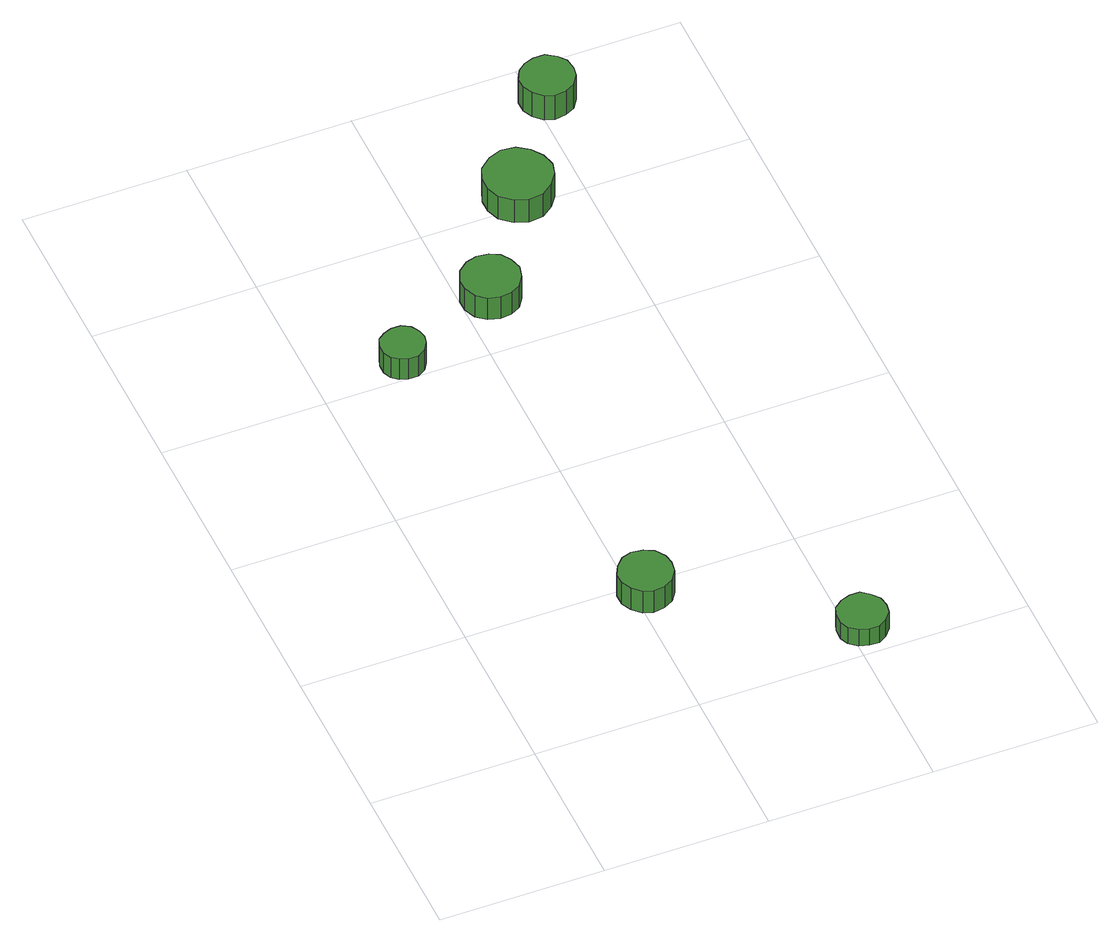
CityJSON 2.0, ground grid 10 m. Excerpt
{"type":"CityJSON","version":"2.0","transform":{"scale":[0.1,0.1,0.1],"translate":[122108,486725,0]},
"CityObjects":{
"tree1":{"type":"SolitaryVegetationObject","attributes":{"function":"something"}},
"tree2":{"type":"SolitaryVegetationObject","attributes":{"function":"something"},"geometry":[{"type":"MultiSurface","lod":"1","boundaries":[[[0,1,2,3,4,5,6,7,8,9,10,11,12,13,14]],[[15,16,17,18,19,20,21,22,23,24,25,26,27,28,29]],[[0,29,28,1]],[[1,28,27,2]],[[2,27,26,3]],[[3,26,25,4]],[[4,25,24,5]],[[5,24,23,6]],[[6,23,22,7]],[[7,22,21,8]],[[8,21,20,9]],[[9,20,19,10]],[[10,19,18,11]],[[11,18,17,12]],[[12,17,16,13]],[[13,16,15,14]],[[14,15,29,0]]]}]},
"tree3":{"type":"SolitaryVegetationObject","attributes":{"function":"something"},"geometry":[{"type":"MultiSurface","lod":"1","boundaries":[[[30,31,32,33,34,35,36,37,38,39,40,41,42,43,44]],[[45,46,47,48,49,50,51,52,53,54,55,56,57,58,59]],[[30,59,58,31]],[[31,58,57,32]],[[32,57,56,33]],[[33,56,55,34]],[[34,55,54,35]],[[35,54,53,36]],[[36,53,52,37]],[[37,52,51,38]],[[38,51,50,39]],[[39,50,49,40]],[[40,49,48,41]],[[41,48,47,42]],[[42,47,46,43]],[[43,46,45,44]],[[44,45,59,30]]]}]},
"tree4":{"type":"SolitaryVegetationObject","attributes":{"function":"something"}},
"tree5":{"type":"SolitaryVegetationObject","attributes":{"function":"something"},"geometry":[{"type":"MultiSurface","lod":"1","boundaries":[[[60,61,62,63,64,65,66,67,68,69,70,71,72,73,74]],[[75,76,77,78,79,80,81,82,83,84,85,86,87,88,89]],[[60,89,88,61]],[[61,88,87,62]],[[62,87,86,63]],[[63,86,85,64]],[[64,85,84,65]],[[65,84,83,66]],[[66,83,82,67]],[[67,82,81,68]],[[68,81,80,69]],[[69,80,79,70]],[[70,79,78,71]],[[71,78,77,72]],[[72,77,76,73]],[[73,76,75,74]],[[74,75,89,60]]]}]},
"tree6":{"type":"SolitaryVegetationObject","attributes":{"function":"something"},"geometry":[{"type":"MultiSurface","lod":"1","boundaries":[[[90,91,92,93,94,95,96,97,98,99,100,101,102,103,104]],[[105,106,107,108,109,110,111,112,113,114,115,116,117,118,119]],[[90,119,118,91]],[[91,118,117,92]],[[92,117,116,93]],[[93,116,115,94]],[[94,115,114,95]],[[95,114,113,96]],[[96,113,112,97]],[[97,112,111,98]],[[98,111,110,99]],[[99,110,109,100]],[[100,109,108,101]],[[101,108,107,102]],[[102,107,106,103]],[[103,106,105,104]],[[104,105,119,90]]]}]},
"tree7":{"type":"SolitaryVegetationObject","attributes":{"function":"something"},"geometry":[{"type":"MultiSurface","lod":"1","boundaries":[[[120,121,122,123,124,125,126,127,128,129,130,131,132,133,134]],[[135,136,137,138,139,140,141,142,143,144,145,146,147,148,149]],[[120,149,148,121]],[[121,148,147,122]],[[122,147,146,123]],[[123,146,145,124]],[[124,145,144,125]],[[125,144,143,126]],[[126,143,142,127]],[[127,142,141,128]],[[128,141,140,129]],[[129,140,139,130]],[[130,139,138,131]],[[131,138,137,132]],[[132,137,136,133]],[[133,136,135,134]],[[134,135,149,120]]]}]},
"tree8":{"type":"SolitaryVegetationObject","attributes":{"function":"something"},"geometry":[{"type":"MultiSurface","lod":"1","boundaries":[[[150,151,152,153,154,155,156,157,158,159,160,161,162,163,164]],[[165,166,167,168,169,170,171,172,173,174,175,176,177,178,179]],[[150,179,178,151]],[[151,178,177,152]],[[152,177,176,153]],[[153,176,175,154]],[[154,175,174,155]],[[155,174,173,156]],[[156,173,172,157]],[[157,172,171,158]],[[158,171,170,159]],[[159,170,169,160]],[[160,169,168,161]],[[161,168,167,162]],[[162,167,166,163]],[[163,166,165,164]],[[164,165,179,150]]]}]}
},
"vertices":[
[123,94,17],[122,100,17],[118,106,17],[112,109,17],[105,110,17],[99,108,17],[94,103,17],[91,97,17],[91,90,17],[94,84,17],[99,79,17],[105,77,17],[112,78,17],[118,81,17],[122,87,17],[122,87,0],[118,81,0],[112,78,0],[105,77,0],[99,79,0],[94,84,0],[91,90,0],[91,97,0],[94,103,0],[99,108,0],[105,110,0],[112,109,0],[118,106,0],[122,100,0],[123,94,0],
[65,312,17],[64,317,17],[61,322,17],[56,325,17],[50,325,17],[45,323,17],[41,320,17],[39,315,17],[39,309,17],[41,304,17],[45,301,17],[50,299,17],[56,299,17],[61,302,17],[64,307,17],[64,307,1],[61,302,1],[56,299,1],[50,299,1],[45,301,1],[41,304,1],[39,309,1],[39,315,1],[41,320,1],[45,323,1],[50,325,1],[56,325,1],[61,322,1],[64,317,1],[65,312,1],
[222,19,14],[221,25,14],[217,30,14],[212,34,14],[206,34,14],[200,32,14],[195,28,14],[193,23,14],[193,16,14],[195,11,14],[200,7,14],[206,5,14],[212,5,14],[217,8,14],[221,13,14],[221,13,1],[217,8,1],[212,5,1],[206,5,1],[200,7,1],[195,11,1],[193,16,1],[193,23,1],[195,28,1],[200,32,1],[206,34,1],[212,34,1],[217,30,1],[221,25,1],[222,19,1],
[135,341,18],[133,348,18],[129,354,18],[123,357,18],[116,358,18],[109,356,18],[103,351,18],[100,344,18],[100,337,18],[103,330,18],[109,325,18],[116,323,18],[123,324,18],[129,327,18],[133,333,18],[133,333,1],[129,327,1],[123,324,1],[116,323,1],[109,325,1],[103,330,1],[100,337,1],[100,344,1],[103,351,1],[109,356,1],[116,358,1],[123,357,1],[129,354,1],[133,348,1],[135,341,1],
[183,407,20],[181,415,20],[176,422,20],[169,427,20],[160,428,20],[152,425,20],[145,419,20],[142,411,20],[142,403,20],[145,395,20],[152,389,20],[160,386,20],[169,387,20],[176,392,20],[181,399,20],[181,399,2],[176,392,2],[169,387,2],[160,386,2],[152,389,2],[145,395,2],[142,403,2],[142,411,2],[145,419,2],[152,425,2],[160,428,2],[169,427,2],[176,422,2],[181,415,2],[183,407,2],
[223,471,21],[222,478,21],[218,483,21],[212,487,21],[205,487,21],[199,485,21],[194,481,21],[191,475,21],[191,468,21],[194,462,21],[199,457,21],[205,455,21],[212,456,21],[218,459,21],[222,465,21],[222,465,2],[218,459,2],[212,456,2],[205,455,2],[199,457,2],[194,462,2],[191,468,2],[191,475,2],[194,481,2],[199,485,2],[205,487,2],[212,487,2],[218,483,2],[222,478,2],[223,471,2]
]}
